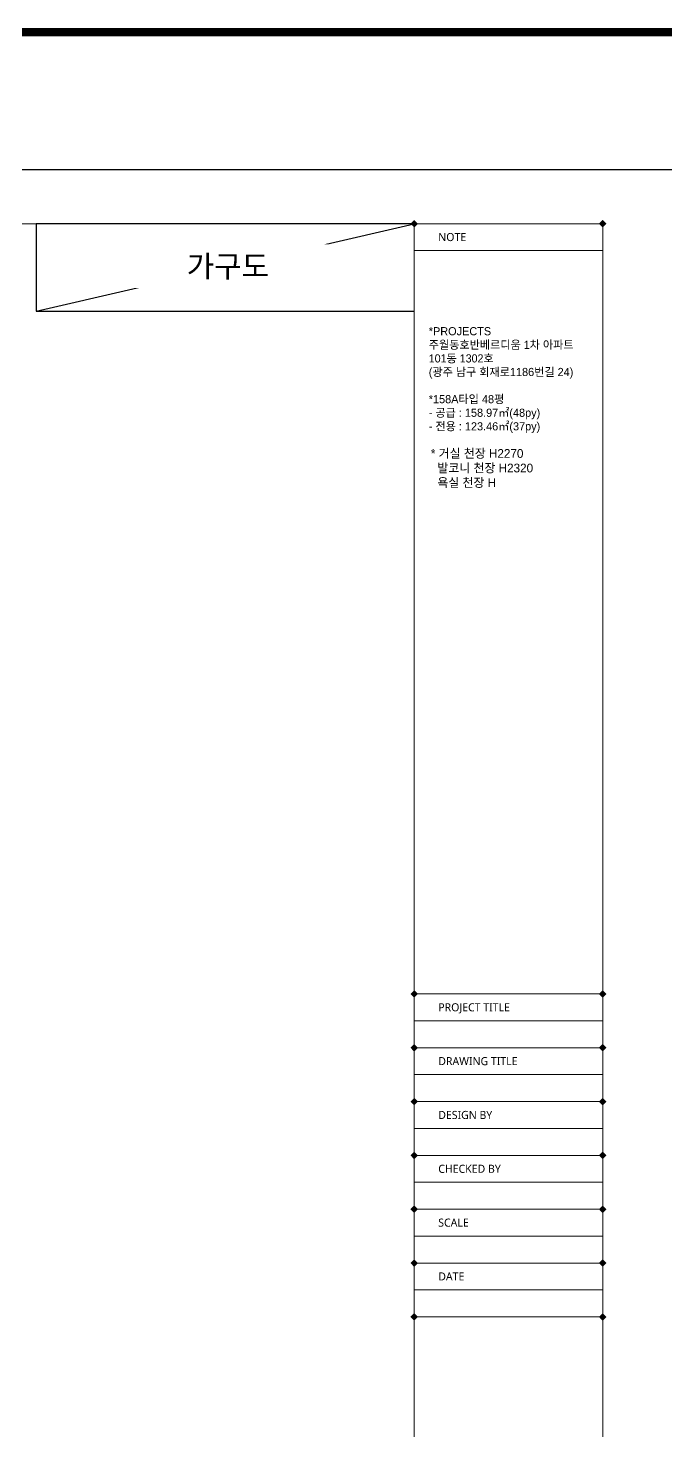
# Model space of a CAD drawing. Header units: millimetres. Extents: x 512 to 764439, y -71 to 559481.
# Drawn here: x 479215 to 488691, y 205001 to 225850 of the extents above; entities that cross this region are included whole.
import ezdxf

# ---------------------------------------------------------------- set-up
doc = ezdxf.new("R2010")
doc.units = ezdxf.units.MM
doc.header["$LTSCALE"] = 50
doc.layers.add('#FORM', color=7, linetype='Continuous')
doc.styles.add('맑은 고딕', font='malgun.ttf')
doc.styles.add('프리텐다드', font='')
doc.styles.get('프리텐다드').set_extended_font_data('Pretendard Variable')

# ---------------------------------------------------------------- blocks, each defined once
blk = doc.blocks.new('1204design form 23ver')
at = {"lineweight": 30}
h = blk.add_hatch(color=256, dxfattribs=at)
h.dxf.hatch_style = 1
h.paths.add_polyline_path([(96627, 10538), (96571, 10481), (96627, 10425), (96684, 10481)])
h = blk.add_hatch(color=256, dxfattribs=at)
h.dxf.hatch_style = 1
h.paths.add_polyline_path([(99427, 10538), (99371, 10481), (99427, 10425), (99484, 10481)])
h = blk.add_hatch(color=256, dxfattribs=at)
h.dxf.hatch_style = 1
h.paths.add_polyline_path([(96627, -909), (96571, -965), (96627, -1022), (96684, -965)])
h = blk.add_hatch(color=256, dxfattribs=at)
h.dxf.hatch_style = 1
h.paths.add_polyline_path([(99427, -909), (99371, -965), (99427, -1022), (99484, -965)])
h = blk.add_hatch(color=256, dxfattribs=at)
h.dxf.hatch_style = 1
h.paths.add_polyline_path([(96627, -1709), (96571, -1765), (96627, -1822), (96684, -1765)])
h = blk.add_hatch(color=256, dxfattribs=at)
h.dxf.hatch_style = 1
h.paths.add_polyline_path([(99427, -1709), (99371, -1765), (99427, -1822), (99484, -1765)])
h = blk.add_hatch(color=256, dxfattribs=at)
h.dxf.hatch_style = 1
h.paths.add_polyline_path([(96627, -2509), (96571, -2565), (96627, -2622), (96684, -2565)])
h = blk.add_hatch(color=256, dxfattribs=at)
h.dxf.hatch_style = 1
h.paths.add_polyline_path([(99427, -2509), (99371, -2565), (99427, -2622), (99484, -2565)])
h = blk.add_hatch(color=256, dxfattribs=at)
h.dxf.hatch_style = 1
h.paths.add_polyline_path([(96627, -3309), (96571, -3365), (96627, -3422), (96684, -3365)])
h = blk.add_hatch(color=256, dxfattribs=at)
h.dxf.hatch_style = 1
h.paths.add_polyline_path([(99427, -3309), (99371, -3365), (99427, -3422), (99484, -3365)])
h = blk.add_hatch(color=256, dxfattribs=at)
h.dxf.hatch_style = 1
h.paths.add_polyline_path([(96627, -4109), (96571, -4165), (96627, -4222), (96684, -4165)])
h = blk.add_hatch(color=256, dxfattribs=at)
h.dxf.hatch_style = 1
h.paths.add_polyline_path([(99427, -4109), (99371, -4165), (99427, -4222), (99484, -4165)])
h = blk.add_hatch(color=256, dxfattribs=at)
h.dxf.hatch_style = 1
h.paths.add_polyline_path([(96627, -4909), (96571, -4965), (96627, -5022), (96684, -4965)])
h = blk.add_hatch(color=256, dxfattribs=at)
h.dxf.hatch_style = 1
h.paths.add_polyline_path([(99427, -4909), (99371, -4965), (99427, -5022), (99484, -4965)])
h = blk.add_hatch(color=256, dxfattribs=at)
h.dxf.hatch_style = 1
h.paths.add_polyline_path([(96627, -5709), (96571, -5765), (96627, -5822), (96684, -5765)])
h = blk.add_hatch(color=256, dxfattribs=at)
h.dxf.hatch_style = 1
h.paths.add_polyline_path([(99427, -5709), (99371, -5765), (99427, -5822), (99484, -5765)])
at = {"lineweight": 20}
for p, q in [((96627, -11679), (96627, 10481)), ((96627, -965), (99427, -965)), ((96627, -1765), (99427, -1765)), ((96627, -2565), (99427, -2565)), ((96627, -3365), (99427, -3365)), ((96627, -4165), (99427, -4165)), ((96627, -4965), (99427, -4965)), ((96627, -5765), (99427, -5765))]:
    blk.add_line(p, q, dxfattribs=at)
at = {"color": 8, "lineweight": 5}
for p, q in [((96627, 10081), (99427, 10081)), ((96627, -1365), (99427, -1365)), ((96627, -2165), (99427, -2165)), ((96627, -2965), (99427, -2965)), ((96627, -3765), (99427, -3765)), ((96627, -4565), (99427, -4565)), ((96627, -5365), (99427, -5365))]:
    blk.add_line(p, q, dxfattribs=at)
blk.add_lwpolyline([(67187, -12479), (100787, -12479), (100787, 11281), (67187, 11281)], close=True)
at = {"lineweight": 20}
blk.add_lwpolyline([(68547, 10481), (99427, 10481), (99427, -11679), (68547, -11679)], close=True, dxfattribs=at)
at = {"char_height": 120, "width": 3200, "attachment_point": 1, "style": '맑은 고딕'}
for s, insert in [('NOTE', (96984, 10343)), ('PROJECT TITLE', (96984, -1104)), ('DRAWING TITLE', (96984, -1904)), ('DESIGN BY', (96984, -2704)), ('CHECKED BY', (96984, -3504)), ('SCALE', (96984, -4304)), ('DATE', (96984, -5104))]:
    blk.add_mtext(s, dxfattribs=dict(at, insert=insert))

msp = doc.modelspace()

# ---------------------------------------------------------------- linework, layer by layer
at = {"layer": '#FORM'}
msp.add_lwpolyline([(484951.75468306, 222942.17169828), (479334.52141197, 222942.17169828), (479334.52141197, 221642.17169828), (484951.75468306, 221642.17169828)], dxfattribs=at)
at = {"color": 32, "true_color": 0xcd6928, "const_width": 121.76646086}
msp.add_lwpolyline([(453482.33485129, 225788.81861496), (604117.7662628, 225788.81861496)], dxfattribs=at)
at = {"layer": 'Defpoints', "color": 253, "true_color": 0x9898cc}
msp.add_lwpolyline([(479334.52141197, 221642.17169828), (484951.75468306, 222942.17169828)], dxfattribs=at)

# ---------------------------------------------------------------- block references
msp.add_blockref('1204design form 23ver', (388324.58981634, 212460.84763758))

# ---------------------------------------------------------------- texts
at = {"attachment_point": 1, "style": '프리텐다드'}
for s, width, gutter_width, heights, insert, char_height in [('*PROJECTS \\P{\\fGulim|b0|i0|c129|p50;주월동호반베르디움 1차 아파트^J101동 1302호^J}({\\fGulim|b0|i0|c129|p50;광주 남구 회재로}1186{\\fGulim|b0|i0|c129|p50;번길 }24)\\P^J*158A{\\fGulim|b0|i0|c129|p50;타입} 48{\\fGulim|b0|i0|c129|p50;평}^J- {\\fGulim|b0|i0|c129|p50;공급 }: 158.97{\\fGulim|b0|i0|c129|p50;㎡}(48py)\\P- {\\fGulim|b0|i0|c129|p50;전용 }: 123.46{\\fGulim|b0|i0|c129|p50;㎡}(37py)', 2437.7483895997, 66.49214278, [3786.87651379], (485167.71616416, 221404.77556071, 0), 121.11577658626), ('* {\\fGulim|b0|i0|c129|p50;거실 천장 }H2270^J  {\\fGulim|b0|i0|c129|p50;발코니 천장 }H2320\\P  {\\fGulim|b0|i0|c129|p50;욕실 천장 }H ', 2933.3941808224, 72.41905228, [901.72395018], (485199.06402344, 219592.90916446), 130)]:
    msp.add_mtext_dynamic_manual_height_columns(s, width=width, gutter_width=gutter_width, heights=heights, dxfattribs=dict(at, insert=insert, char_height=char_height))

# ---------------------------------------------------------------- next in the draw order: texts
at = {"layer": '#FORM', "color": 7, "insert": (482183.00904933, 222292.17169828), "char_height": 325, "attachment_point": 5, "style": '맑은 고딕', "bg_fill": 3, "box_fill_scale": 1.5, "bg_fill_color": 256, "bg_fill_transparency": 0}
msp.add_mtext_dynamic_manual_height_columns('\\pxqc;가구도', width=4744.3675768271, gutter_width=30.53968052, heights=[0], dxfattribs=at)

doc.saveas('drawing.dxf')
